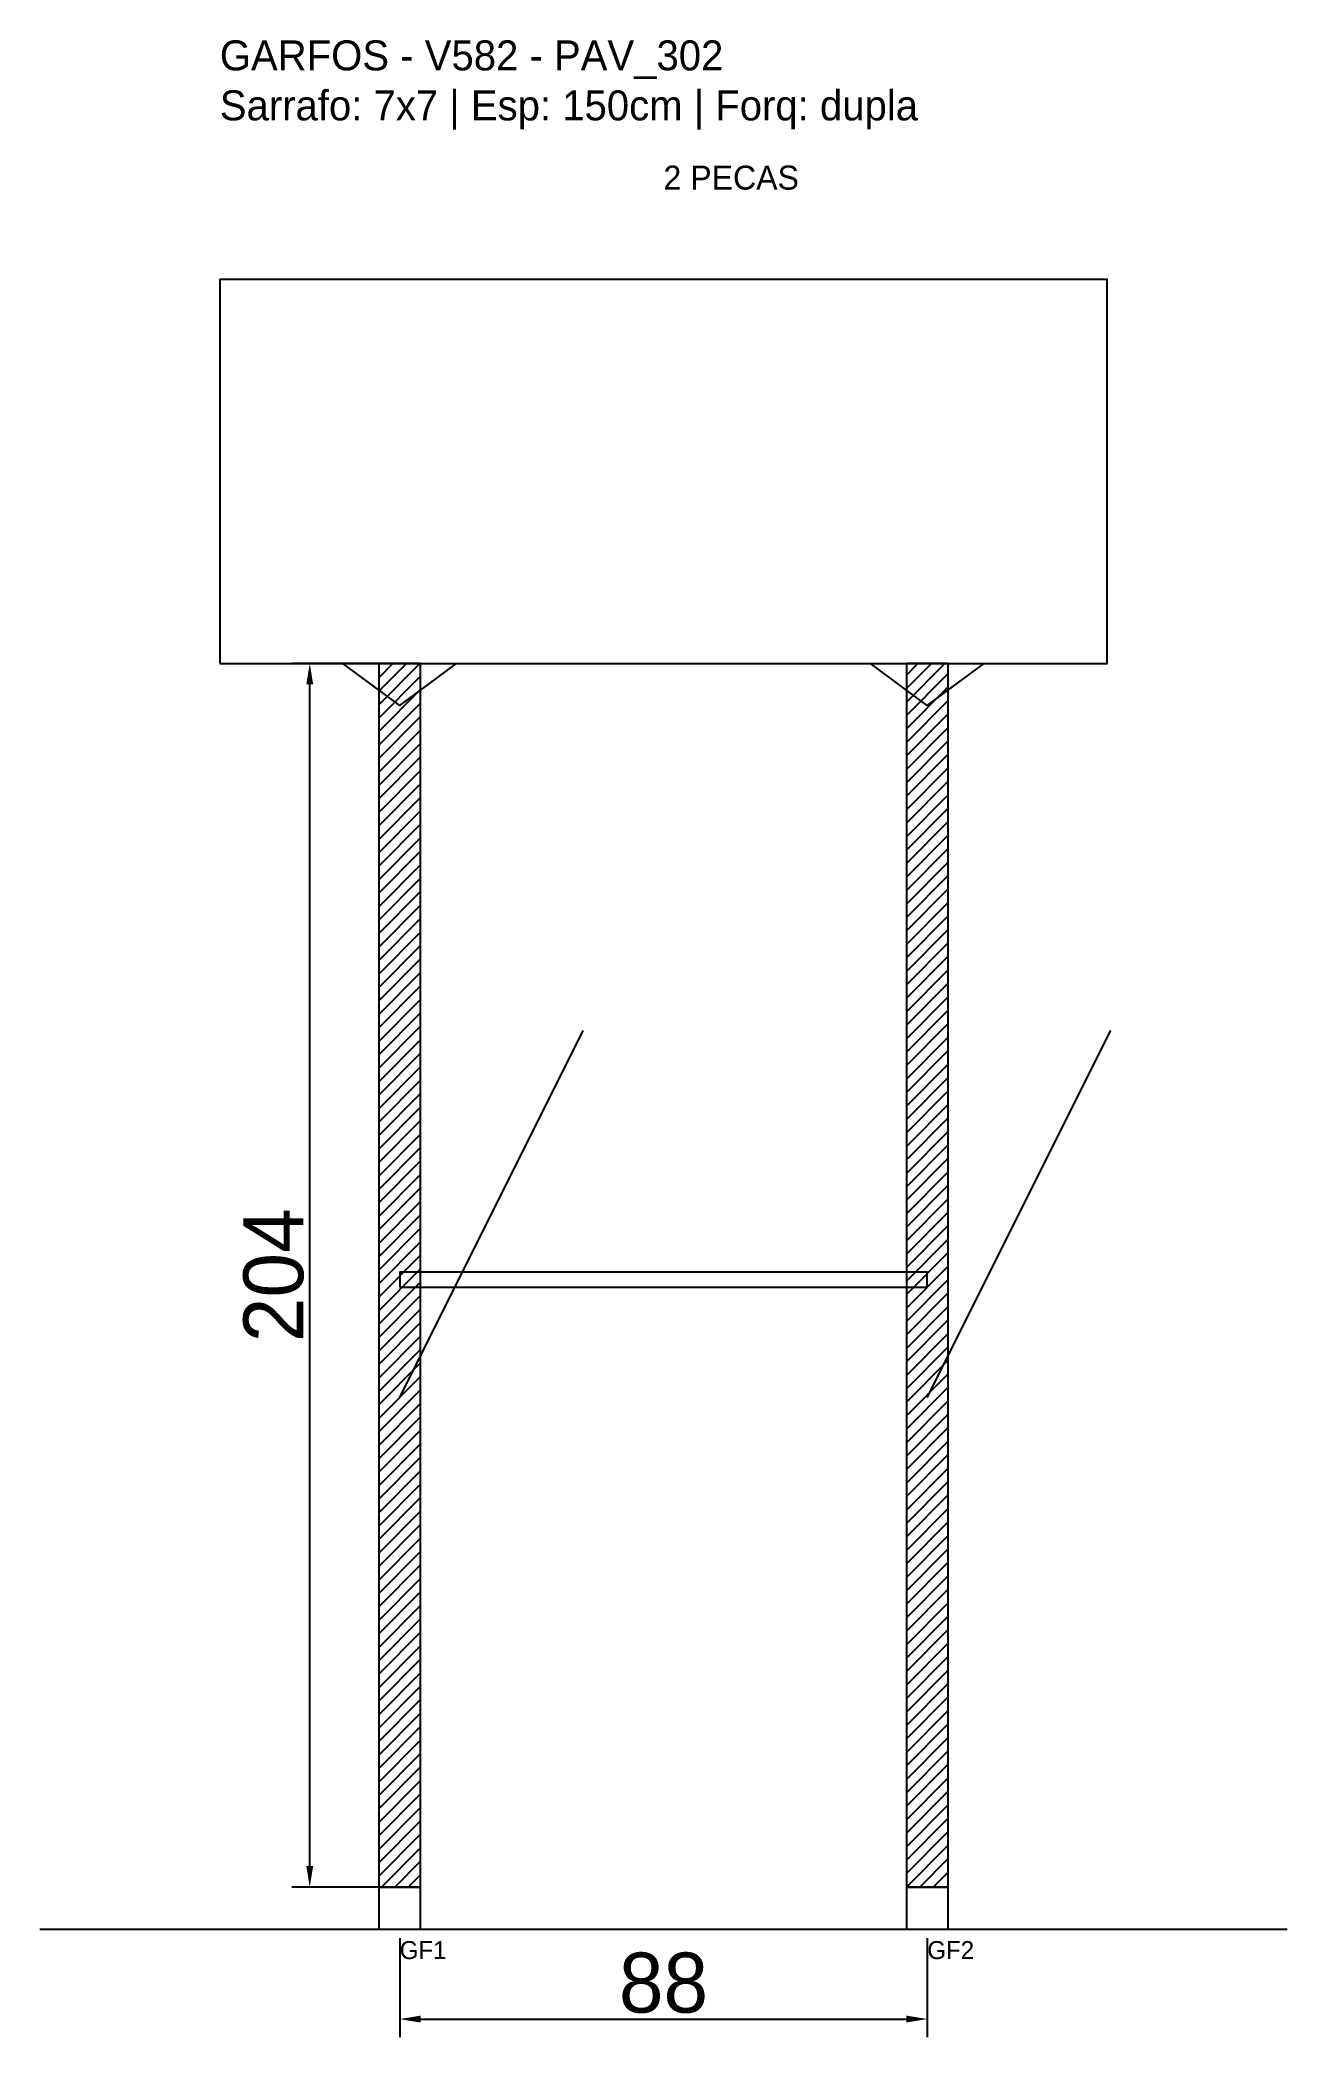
# Model space of a CAD drawing. Header units: metres. Extents: x -30 to 178, y -25 to 308.
import ezdxf

# ---------------------------------------------------------------- set-up
doc = ezdxf.new("R2010")
doc.units = ezdxf.units.M
for name, color, linetype in [('BARRA_ANCORAGEM', 1, 'Continuous'), ('COTA', 241, 'Continuous'), ('GARFOS OK', 3, 'Continuous'), ('NOME DA VIGA', 6, 'Continuous'), ('SARR_7x7', 40, 'Continuous'), ('TIRAS REESCORAMENTO', 252, 'Continuous'), ('VIGAS', 3, 'Continuous')]:
    doc.layers.add(name, color=color, linetype=linetype)
doc.dimstyles.new('EZ DXF', dxfattribs={"dimtxt": 10, "dimasz": 3.5, "dimexe": 3, "dimexo": 1.5, "dimgap": 1, "dimtad": 1, "dimdec": 1, "dimdsep": 46, "dimcen": 2.5, "dimazin": 3, "dimtfac": 1, "dimtmove": 0, "dimatfit": 3})

msp = doc.modelspace()

# ---------------------------------------------------------------- hatches: boundary and pattern name
at = {"layer": 'COTA'}
h = msp.add_hatch(dxfattribs=at)
h.set_pattern_fill('ANSI31', scale=0.5)
h.paths.add_polyline_path([(26.5, 0), (33.5, 0), (33.5, 204), (26.5, 204)])
h = msp.add_hatch(dxfattribs=at)
h.set_pattern_fill('ANSI31', scale=0.5)
h.paths.add_polyline_path([(114.499999, 0), (121.499999, 0), (121.499999, 204), (114.499999, 204)])

# ---------------------------------------------------------------- linework, layer by layer
at = {"layer": 'BARRA_ANCORAGEM'}
for p, q in [((30, 81.6), (60.6, 142.8)), ((117.999999, 81.6), (148.599999, 142.8))]:
    msp.add_line(p, q, dxfattribs=at)
at = {"layer": 'GARFOS OK'}
for p, q in [((30, 197), (20.5, 204)), ((20.5, 204), (39.5, 204)), ((30, 197), (39.5, 204)), ((117.999999, 197), (108.499999, 204)), ((108.499999, 204), (127.499999, 204)), ((117.999999, 197), (127.499999, 204))]:
    msp.add_line(p, q, dxfattribs=at)
at = {"layer": 'GARFOS OK', "linetype": 'CONTINUOUS'}
msp.add_line((-30, -7), (177.999999, -7), dxfattribs=at)
at = {"layer": 'GARFOS OK'}
for points in [[(26.5, 0), (33.5, 0), (33.5, 204), (26.5, 204), (26.5, 0)], [(114.499999, 0), (121.499999, 0), (121.499999, 204), (114.499999, 204), (114.499999, 0)]]:
    msp.add_lwpolyline(points, dxfattribs=at)
at = {"layer": 'SARR_7x7'}
for points in [[(26.5, -7), (33.5, -7), (33.5, 0), (26.5, 0), (26.5, -7)], [(114.499999, -7), (121.499999, -7), (121.499999, 0), (114.499999, 0), (114.499999, -7)]]:
    msp.add_lwpolyline(points, dxfattribs=at)
at = {"layer": 'TIRAS REESCORAMENTO'}
msp.add_lwpolyline([(30, 100), (117.999999, 100), (117.999999, 102.5), (30, 102.5), (30, 100)], dxfattribs=at)
at = {"layer": 'VIGAS'}
msp.add_lwpolyline([(0, 204), (147.999999, 204), (147.999999, 268), (0, 268), (0, 204)], dxfattribs=at)

# ---------------------------------------------------------------- texts
at = {"layer": 'NOME DA VIGA'}
for s, height, p in [('2 PECAS', 4, (74, 283)), ('GF1', 3, (30, -12)), ('GF2', 3, (117.999999, -12))]:
    msp.add_text(s, height=height, dxfattribs=at).set_placement(p)
at = {"layer": 'NOME DA VIGA', "insert": (0, 293), "char_height": 5, "attachment_point": 7}
msp.add_mtext('GARFOS - V582 - PAV_302\\PSarrafo: 7x7 | Esp: 150cm | Forq: dupla', dxfattribs=at)

# ---------------------------------------------------------------- dimensions: what is measured, and where the dimension line sits
at = {"layer": 'COTA'}
msp.add_linear_dim(base=(15, 0), p1=(30, 0), p2=(30, 204), angle=90, dimstyle='EZ DXF', dxfattribs=at).render()
msp.add_linear_dim(base=(30, -22), p1=(30, -7), p2=(117.999999, -7), dimstyle='EZ DXF', dxfattribs=at).render()

doc.saveas('drawing.dxf')
